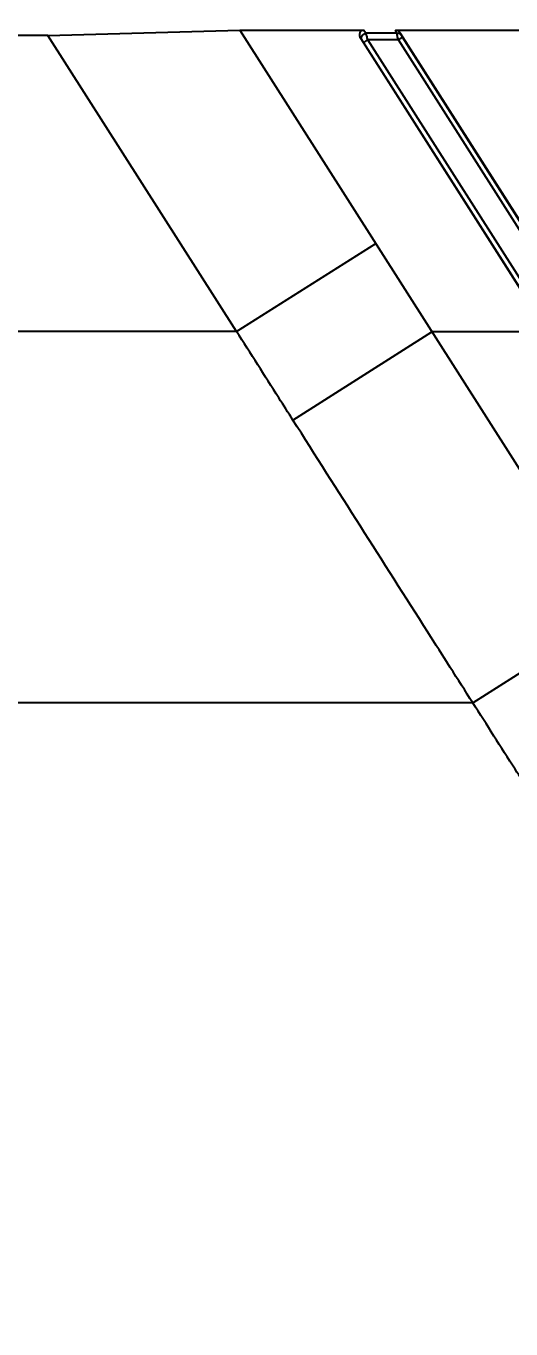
# Model space of a CAD drawing. Header units: millimetres. Extents: x 3299 to 14264, y 1863 to 5555.
# Drawn here: x 4836.3 to 4865.6, y 2759.9 to 2838.8 of the extents above; entities that cross this region are included whole.
import ezdxf

# ---------------------------------------------------------------- set-up
doc = ezdxf.new("R2010")
doc.units = ezdxf.units.MM
doc.layers.add('细实线', color=7, linetype='Continuous', lineweight=18)
doc.styles.add('工程字', font='gbenor.shx', dxfattribs={"bigfont": 'gbcbig.shx'})
doc.dimstyles.new('ISO-200', dxfattribs={"dimtxt": 15, "dimasz": 5, "dimexe": 2, "dimexo": 1, "dimgap": 2, "dimtad": 1, "dimdsep": 46, "dimtxsty": '工程字', "dimcen": 2.5, "dimclrd": 3, "dimclre": 3, "dimclrt": 6, "dimadec": 0, "dimazin": 0, "dimtfac": 1, "dimtmove": 0, "dimatfit": 3, "dimfxl": 1, "dimarcsym": 0})

# ---------------------------------------------------------------- blocks, each defined once
blk = doc.blocks.new('*D156')
at = {"layer": 'Defpoints', "color": 0, "transparency": 16777216}
for p in [(5011.326, 2864.654), (4481.326, 2814.023), (5011.326, 2814.023)]:
    blk.add_point(p, dxfattribs=at)
at = {"layer": '细实线', "color": 3, "lineweight": -2, "transparency": 16777216}
for p, q in [((4481.326, 2815.023), (4481.326, 2866.654)), ((5011.326, 2815.023), (5011.326, 2866.654)), ((4486.326, 2864.654), (5006.326, 2864.654))]:
    blk.add_line(p, q, dxfattribs=at)
at = {"layer": '细实线', "color": 3, "transparency": 16777216}
for points in [[(4486.326, 2865.488), (4486.326, 2863.821), (4481.326, 2864.654)], [(5006.326, 2865.488), (5006.326, 2863.821), (5011.326, 2864.654)]]:
    blk.add_solid(points, dxfattribs=at)
at = {"layer": '细实线', "color": 6, "lineweight": 5, "transparency": 16777216, "insert": (4746.326, 2874.154), "char_height": 15, "attachment_point": 5, "style": '工程字'}
blk.add_mtext('530', dxfattribs=at)
blk = doc.blocks.new('*D157')
at = {"layer": 'Defpoints', "color": 0, "transparency": 16777216}
for p in [(5029.826, 2884.005), (4462.826, 2811.523), (5029.826, 2811.523)]:
    blk.add_point(p, dxfattribs=at)
at = {"layer": '细实线', "color": 3, "lineweight": -2, "transparency": 16777216}
for p, q in [((4462.826, 2812.523), (4462.826, 2886.005)), ((5029.826, 2812.523), (5029.826, 2886.005)), ((4467.826, 2884.005), (5024.826, 2884.005))]:
    blk.add_line(p, q, dxfattribs=at)
at = {"layer": '细实线', "color": 3, "transparency": 16777216}
for points in [[(4467.826, 2884.839), (4467.826, 2883.172), (4462.826, 2884.005)], [(5024.826, 2884.839), (5024.826, 2883.172), (5029.826, 2884.005)]]:
    blk.add_solid(points, dxfattribs=at)
at = {"layer": '细实线', "color": 6, "lineweight": 5, "transparency": 16777216, "insert": (4746.326, 2893.505), "char_height": 15, "attachment_point": 5, "style": '工程字'}
blk.add_mtext('567', dxfattribs=at)

msp = doc.modelspace()

# ---------------------------------------------------------------- linework, layer by layer
at = {"color": 7, "linetype": 'Continuous'}
for p, q in [((4837.59781, 2838.21123), (4849.22061, 2838.52373)), ((4849.22061, 2838.52373), (4856.7185, 2838.52373)), ((4849.22061, 2838.52373), (5044.04845, 2532.70529)), ((4856.85898, 2838.34876), (4856.7185, 2838.52373)), ((4858.64777, 2838.52373), (4866.32258, 2838.52373)), ((4858.7301, 2838.34876), (4858.64777, 2838.52373)), ((4837.59781, 2838.21123), (4801.70169, 2838.21123)), ((4849.02316, 2820.27703), (4837.59781, 2838.21123)), ((4856.54104, 2838.0138), (5045.22157, 2541.8447)), ((4856.60634, 2837.93247), (4856.54104, 2838.0138)), ((4867.8726, 2820.2623), (4856.71809, 2837.77136)), ((4858.7301, 2838.34876), (4856.85898, 2838.34876)), ((4858.82357, 2837.94599), (4856.97074, 2837.94599)), ((4868.12524, 2820.43693), (4856.97074, 2837.94599)), ((4870.07994, 2820.27703), (4858.82357, 2837.94599)), ((4858.98156, 2838.25362), (4858.93858, 2838.34497)), ((4858.93858, 2838.34497), (5045.74141, 2545.12326)), ((4870.3314, 2820.42355), (4859.07503, 2838.09251)), ((4849.02316, 2820.27703), (4857.44955, 2825.60688)), ((4849.02316, 2820.27703), (4790.27634, 2820.27703)), ((4852.43595, 2814.90958), (4860.86095, 2820.25206)), ((4867.85652, 2820.25206), (4860.86095, 2820.25206)), ((4863.33325, 2797.78013), (4871.75539, 2803.15121)), ((4863.33325, 2797.78013), (4775.96625, 2797.78013))]:
    msp.add_line(p, q, dxfattribs=at)
for centre, major_axis, ratio, start_param, end_param in [((4856.80279, 2838.16211), (-0.2343, 0.31404), 0.76533515, -0.51882817, 1.47454304), ((4858.69717, 2838.16211), (-0.14927, 0.34104), 0.80568351, -1.37965727, -0.33902978)]:
    msp.add_ellipse(centre, major_axis=major_axis, ratio=ratio, start_param=start_param, end_param=end_param, dxfattribs=at)
for points, knots in [([(4856.60634, 2837.93247), (4856.59679, 2837.95009), (4856.58294, 2837.98955), (4856.58006, 2838.0536), (4856.59436, 2838.11957), (4856.62472, 2838.18351), (4856.66916, 2838.24176), (4856.72504, 2838.29092), (4856.78898, 2838.32809), (4856.83553, 2838.34371), (4856.85898, 2838.34876)], [0, 0, 0, 0, 0.10844555, 0.2222064, 0.34283408, 0.47007702, 0.60223167, 0.73663362, 0.87019056, 1, 1, 1, 1]), ([(4856.71809, 2837.77136), (4856.70812, 2837.78701), (4856.68841, 2837.81738), (4856.65923, 2837.8606), (4856.63218, 2837.89882), (4856.61463, 2837.92214), (4856.60634, 2837.93247)], [0, 0, 0, 0, 0.28380523, 0.55375068, 0.79746018, 1, 1, 1, 1]), ([(4856.71809, 2837.77136), (4856.71839, 2837.77184), (4856.71921, 2837.77289), (4856.72161, 2837.77544), (4856.72606, 2837.77943), (4856.73305, 2837.78517), (4856.74214, 2837.79222), (4856.75326, 2837.80051), (4856.76631, 2837.80997), (4856.78118, 2837.82051), (4856.80419, 2837.83652), (4856.8364, 2837.85843), (4856.8784, 2837.88637), (4856.92368, 2837.91591), (4856.95487, 2837.9359), (4856.97074, 2837.94599)], [0, 0, 0, 0, 0.00544723, 0.01294926, 0.03418257, 0.06367056, 0.10118675, 0.14642605, 0.19900416, 0.25844914, 0.32425053, 0.47252082, 0.63854773, 0.81650365, 1, 1, 1, 1]), ([(4856.97074, 2837.94599), (4856.96059, 2837.9858), (4856.94063, 2838.06268), (4856.91117, 2838.17163), (4856.88439, 2838.26617), (4856.86707, 2838.32354), (4856.85898, 2838.34876)], [0, 0, 0, 0, 0.29485547, 0.57001457, 0.80989987, 1, 1, 1, 1]), ([(4858.7301, 2838.34876), (4858.75489, 2838.35189), (4858.80435, 2838.35266), (4858.87503, 2838.3364), (4858.9364, 2838.3036), (4858.96865, 2838.27138), (4858.98156, 2838.25362)], [0, 0, 0, 0, 0.26668817, 0.52221526, 0.76582258, 1, 1, 1, 1]), ([(4858.82357, 2837.94599), (4858.81349, 2837.98553), (4858.79437, 2838.06203), (4858.76833, 2838.17086), (4858.74955, 2838.25385), (4858.73736, 2838.31156), (4858.7323, 2838.33701), (4858.7301, 2838.34876)], [0, 0, 0, 0, 0.29602193, 0.57205429, 0.81181228, 0.91325389, 1, 1, 1, 1]), ([(4858.82357, 2837.94599), (4858.83881, 2837.95567), (4858.86878, 2837.97456), (4858.91261, 2838.0017), (4858.95348, 2838.02651), (4858.98512, 2838.04527), (4859.00797, 2838.05848), (4859.02287, 2838.06693), (4859.03611, 2838.07425), (4859.0476, 2838.08039), (4859.05722, 2838.0853), (4859.06491, 2838.08895), (4859.0701, 2838.09114), (4859.07326, 2838.09216), (4859.0745, 2838.09245), (4859.07503, 2838.09251)], [0, 0, 0, 0, 0.18590398, 0.36479896, 0.53070948, 0.6782195, 0.74352371, 0.80245516, 0.85454367, 0.89935516, 0.93653682, 0.96580983, 0.98696961, 0.99449233, 1, 1, 1, 1]), ([(4859.07503, 2838.09251), (4859.06541, 2838.10762), (4859.04689, 2838.13722), (4859.02115, 2838.18014), (4859.00205, 2838.21374), (4858.9893, 2838.23778), (4858.98393, 2838.24859), (4858.98156, 2838.25362)], [0, 0, 0, 0, 0.28836486, 0.56200238, 0.80568441, 0.91038826, 1, 1, 1, 1]), ([(4852.43595, 2814.90958), (4852.15141, 2815.35694), (4851.01364, 2817.14598), (4849.87612, 2818.93518), (4849.02316, 2820.27703)], [0, 0, 0, 0, 0.25006423, 1, 1, 1, 1]), ([(4863.33325, 2797.78013), (4862.42474, 2799.20789), (4858.79187, 2804.91743), (4855.15958, 2810.62734), (4852.43595, 2814.90958)], [0, 0, 0, 0, 0.25006939, 1, 1, 1, 1]), ([(4866.75378, 2792.41386), (4866.46883, 2792.86115), (4865.32897, 2794.65011), (4864.18867, 2796.43879), (4863.33325, 2797.78013)], [0, 0, 0, 0, 0.25001748, 1, 1, 1, 1])]:
    msp.add_open_spline(points, degree=3, knots=knots, dxfattribs=at)

# ---------------------------------------------------------------- dimensions: what is measured, and where the dimension line sits
at = {"layer": '细实线', "color": 3, "lineweight": 5}
for base, p1, p2, picture, middle in [((5029.82578, 2884.00532), (4462.82578, 2811.52311), (5029.82578, 2811.52311), '*D157', (4746.32578, 2893.50532)), ((5011.32578, 2864.65425), (4481.32578, 2814.02311), (5011.32578, 2814.02311), '*D156', (4746.32578, 2874.15425))]:
    dim = msp.add_linear_dim(base=base, p1=p1, p2=p2, dimstyle='ISO-200', dxfattribs=at)
    dim.commit()
    dim.dimension.update_dxf_attribs({"geometry": picture, "text_midpoint": middle})

doc.saveas('drawing.dxf')
